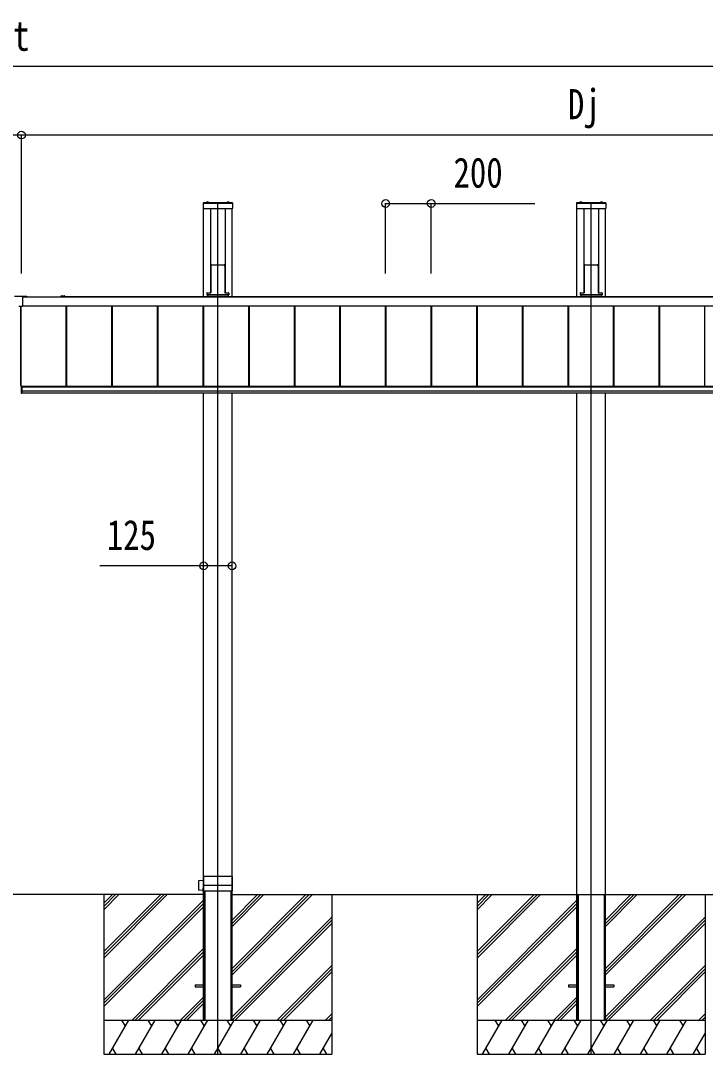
# Model space of a CAD drawing. Units: millimetres, scale not verified. Extents: x -16820 to 16820, y -11880 to 11880.
# Drawn here: x -9353 to -6351, y -8900 to -4368 of the extents above; entities that cross this region are included whole.
import ezdxf
from ezdxf.enums import TextEntityAlignment as Align

# ---------------------------------------------------------------- set-up
doc = ezdxf.new("R2010")
doc.units = ezdxf.units.MM
doc.header["$LTSCALE"] = 50
for name, color, linetype in [('0-3_YKK_12', 2, 'Continuous'), ('0-4_YKK_13', 4, 'Continuous'), ('0-5_YKK_A1', 4, 'Continuous'), ('0-6_YKK_D', 6, 'Continuous')]:
    doc.layers.add(name, color=color, linetype=linetype)
doc.styles.add('ＭＳ ゴシック', font='')
doc.styles.get('ＭＳ ゴシック').set_extended_font_data('MS Gothic')

msp = doc.modelspace()

# ---------------------------------------------------------------- linework, layer by layer
at = {"layer": '0-3_YKK_12'}
for p, q in [((-8488.92, -8900), (-8488.92, -5170)), ((-6851.92, -8900), (-6851.92, -5170))]:
    msp.add_line(p, q, dxfattribs=at)
at = {"layer": '0-4_YKK_13'}
for p, q in [((-8536.29, -5163.67), (-8535.07, -5166.13)), ((-8531.55, -5163.67), (-8532.78, -5166.13)), ((-8446.29, -5163.67), (-8445.07, -5166.13)), ((-8441.55, -5163.67), (-8442.78, -5166.13)), ((-6899.29, -5163.67), (-6898.07, -5166.13)), ((-6894.55, -5163.67), (-6895.78, -5166.13)), ((-6809.29, -5163.67), (-6808.07, -5166.13)), ((-6804.55, -5163.67), (-6805.78, -5166.13)), ((-8553.42, -5167), (-8553.42, -5191)), ((-8424.42, -5167), (-8553.42, -5167)), ((-8424.42, -5169.5), (-8553.42, -5169.5)), ((-8424.42, -5170), (-8553.42, -5170)), ((-8426.42, -5193), (-8551.42, -5193)), ((-8539.82, -5166.45), (-8539.82, -5166.26)), ((-8539.28, -5167), (-8528.57, -5167)), ((-8539.17, -5167), (-8538.82, -5167)), ((-8533.92, -5166.74), (-8535.07, -5166.13)), ((-8533.92, -5166.74), (-8532.78, -5166.13)), ((-8528.02, -5166.45), (-8528.02, -5166.26)), ((-8449.82, -5166.45), (-8449.82, -5166.26)), ((-8449.28, -5167), (-8438.57, -5167)), ((-8443.92, -5166.74), (-8445.07, -5166.13)), ((-8443.92, -5166.74), (-8442.78, -5166.13)), ((-8438.02, -5166.45), (-8438.02, -5166.26)), ((-8424.42, -5167), (-8424.42, -5191)), ((-6916.42, -5167), (-6916.42, -5191)), ((-6787.42, -5167), (-6916.42, -5167)), ((-6787.42, -5169.5), (-6916.42, -5169.5)), ((-6787.42, -5170), (-6916.42, -5170)), ((-6789.42, -5193), (-6914.42, -5193)), ((-6902.82, -5166.45), (-6902.82, -5166.26)), ((-6902.28, -5167), (-6891.57, -5167)), ((-6902.17, -5167), (-6901.82, -5167)), ((-6896.92, -5166.74), (-6898.07, -5166.13)), ((-6896.92, -5166.74), (-6895.78, -5166.13)), ((-6891.02, -5166.45), (-6891.02, -5166.26)), ((-6812.82, -5166.45), (-6812.82, -5166.26)), ((-6812.28, -5167), (-6801.57, -5167)), ((-6806.92, -5166.74), (-6808.07, -5166.13)), ((-6806.92, -5166.74), (-6805.78, -5166.13)), ((-6801.02, -5166.45), (-6801.02, -5166.26)), ((-6787.42, -5167), (-6787.42, -5191)), ((-8519.31, -5437.85), (-8517.27, -5437.85)), ((-8516.96, -5438.17), (-8517.27, -5437.85)), ((-8460.88, -5438.17), (-8460.57, -5437.85)), ((-8460.57, -5437.85), (-8458.53, -5437.85)), ((-6882.31, -5437.85), (-6880.27, -5437.85)), ((-6879.96, -5438.17), (-6880.27, -5437.85)), ((-6823.88, -5438.17), (-6823.57, -5437.85)), ((-6823.57, -5437.85), (-6821.53, -5437.85)), ((-8520.17, -5444.16), (-8520.17, -5559.21)), ((-8519.81, -5438.31), (-8520.16, -5443.81)), ((-8516.96, -5438.17), (-8460.88, -5438.17)), ((-8458.03, -5438.31), (-8457.68, -5443.81)), ((-8457.67, -5444.16), (-8457.67, -5559.21)), ((-6883.17, -5444.16), (-6883.17, -5559.21)), ((-6882.81, -5438.31), (-6883.16, -5443.81)), ((-6879.96, -5438.17), (-6823.88, -5438.17)), ((-6821.03, -5438.31), (-6820.68, -5443.81)), ((-6820.67, -5444.16), (-6820.67, -5559.21)), ((-8536.79, -5562.47), (-8536.79, -5569.96)), ((-8536.79, -5569.3), (-8441.05, -5569.3)), ((-8536.79, -5569.96), (-8441.05, -5569.96)), ((-8536.29, -5561.97), (-8521.28, -5561.97)), ((-8520.17, -5559.21), (-8520.28, -5561.03)), ((-8457.67, -5559.21), (-8457.56, -5561.03)), ((-8456.56, -5561.97), (-8441.55, -5561.97)), ((-8441.05, -5562.47), (-8441.05, -5569.96)), ((-6899.79, -5562.47), (-6899.79, -5569.96)), ((-6899.79, -5569.3), (-6804.05, -5569.3)), ((-6899.79, -5569.96), (-6804.05, -5569.96)), ((-6899.29, -5561.97), (-6884.28, -5561.97)), ((-6883.17, -5559.21), (-6883.28, -5561.03)), ((-6820.67, -5559.21), (-6820.56, -5561.03)), ((-6819.56, -5561.97), (-6804.55, -5561.97)), ((-6804.05, -5562.47), (-6804.05, -5569.96)), ((-9379.92, -5576.51), (-9326.92, -5576.51)), ((-9345.92, -5578.51), (-9345.92, -5621.51)), ((-9345.92, -5578.51), (-9326.92, -5578.51)), ((-9326.92, -5578.51), (-9326.92, -5576.51)), ((-9345.92, -5621.51), (-9360.92, -5621.51)), ((-9351.92, -5970.22), (-9351.92, -6001.49)), ((-9351.92, -5970.22), (-9348.42, -5970.22)), ((-9348.92, -5970.22), (-9348.92, -6001.49)), ((-9348.42, -5970.22), (-9348.42, -6001.49)), ((-9348.42, -5992.67), (-9351.92, -5992.67)), ((-9351.92, -6001.49), (-9348.42, -6001.49)), ((-8573.92, -8139.29), (-8573.92, -8180.71)), ((-8553.73, -8138.65), (-8573.63, -8139)), ((-8553.57, -8120.3), (-8553.83, -8149.18)), ((-8553.83, -8149.18), (-8552.42, -8149.18)), ((-8424.57, -8120), (-8553.27, -8120)), ((-8552.42, -8184.7), (-8552.42, -8120.3)), ((-8551.42, -8120.3), (-8551.42, -8184.7)), ((-8426.42, -8184.7), (-8426.42, -8120.3)), ((-8425.42, -8120.3), (-8425.42, -8184.7)), ((-8423.92, -8160), (-8424.27, -8120.3)), ((-8553.73, -8181.35), (-8573.63, -8181.01)), ((-8553.71, -8184.7), (-8553.83, -8170.82)), ((-8553.83, -8170.82), (-8552.42, -8170.82)), ((-8424.44, -8185), (-8553.41, -8185)), ((-8423.92, -8160), (-8552.42, -8160)), ((-8424.14, -8184.7), (-8423.92, -8160))]:
    msp.add_line(p, q, dxfattribs=at)
for centre, radius, start, end in [((-8539.27, -5166.26), 0.55, 138.43917, 180), ((-8533.92, -5171), 7.7, 41.56083, 138.43917), ((-8528.57, -5166.26), 0.55, 0, 41.56083), ((-8449.27, -5166.26), 0.55, 138.43917, 180), ((-8443.92, -5171), 7.7, 41.56083, 138.43917), ((-8438.57, -5166.26), 0.55, 0, 41.56083), ((-6902.27, -5166.26), 0.55, 138.43917, 180), ((-6896.92, -5171), 7.7, 41.56083, 138.43917), ((-6891.57, -5166.26), 0.55, 0, 41.56083), ((-6812.27, -5166.26), 0.55, 138.43917, 180), ((-6806.92, -5171), 7.7, 41.56083, 138.43917), ((-6801.57, -5166.26), 0.55, 0, 41.56083), ((-8551.42, -5191), 2, 180, 270), ((-8539.28, -5166.45), 0.545, 180, 270), ((-8528.57, -5166.45), 0.545, 270, 0), ((-8449.28, -5166.45), 0.545, 180, 270), ((-8438.57, -5166.45), 0.545, 270, 0), ((-8426.42, -5191), 2, 270, 0), ((-6914.42, -5191), 2, 180, 270), ((-6902.28, -5166.45), 0.545, 180, 270), ((-6891.57, -5166.45), 0.545, 270, 0), ((-6812.28, -5166.45), 0.545, 180, 270), ((-6801.57, -5166.45), 0.545, 270, 0), ((-6789.42, -5191), 2, 270, 0), ((-8573.62, -8139.3), 0.3, 91, 180), ((-8553.27, -8120.3), 0.3, 90, 179.5), ((-8552.72, -8120.3), 0.3, 0, 90), ((-8551.12, -8120.3), 0.3, 90, 180), ((-8426.72, -8120.3), 0.3, 0, 90), ((-8425.12, -8120.3), 0.3, 90, 180), ((-8424.57, -8120.3), 0.3, 0.5, 90), ((-8573.62, -8180.71), 0.3, 180, 269), ((-8553.41, -8184.7), 0.3, 180.5, 270), ((-8552.72, -8184.7), 0.3, 270, 0), ((-8551.12, -8184.7), 0.3, 180, 270), ((-8426.72, -8184.7), 0.3, 270, 0), ((-8425.12, -8184.7), 0.3, 180, 270), ((-8424.44, -8184.7), 0.3, 270, 359.5)]:
    msp.add_arc(centre, radius, start, end, dxfattribs=at)
for centre, major_axis, ratio, start_param, end_param in [((-8519.31, -5438.35), (0.346, -0.364), 0.996462, 2.3838095, 3.8892836), ((-8458.53, -5438.35), (-0.346, -0.364), 0.996462, 2.3939017, 3.8993758), ((-6882.31, -5438.35), (0.346, -0.364), 0.996462, 2.3838095, 3.8892836), ((-6821.53, -5438.35), (-0.346, -0.364), 0.996462, 2.3939017, 3.8993758), ((-8520.13, -5443.81), (0.031, 0.5), 0.061627, 1.5746234, 2.3600215), ((-8457.71, -5443.81), (-0.031, 0.5), 0.061627, 3.9231638, 4.7085619), ((-6883.13, -5443.81), (0.031, 0.5), 0.061627, 1.5746234, 2.3600215), ((-6820.71, -5443.81), (-0.031, 0.5), 0.061627, 3.9231638, 4.7085619), ((-8536.29, -5562.47), (0.355, -0.355), 0.99628, 2.358058, 3.9251274), ((-8521.28, -5560.97), (0.691, -0.728), 0.996462, 5.5254021, 7.0308762), ((-8456.56, -5560.97), (-0.691, -0.728), 0.996462, 5.5354944, 7.0409685), ((-8441.55, -5562.47), (-0.355, -0.355), 0.99628, 2.358058, 3.9251274), ((-6899.29, -5562.47), (0.355, -0.355), 0.99628, 2.358058, 3.9251274), ((-6884.28, -5560.97), (0.691, -0.728), 0.996462, 5.5254021, 7.0308762), ((-6819.56, -5560.97), (-0.691, -0.728), 0.996462, 5.5354944, 7.0409685), ((-6804.55, -5562.47), (-0.355, -0.355), 0.99628, 2.358058, 3.9251274)]:
    msp.add_ellipse(centre, major_axis=major_axis, ratio=ratio, start_param=start_param, end_param=end_param, dxfattribs=at)
at = {"layer": '0-5_YKK_A1'}
for p, q in [((-8551.42, -5577.53), (-8551.42, -5193)), ((-8520.92, -5193), (-8520.92, -5561.9)), ((-8456.92, -5193), (-8456.92, -5561.9)), ((-8426.42, -5577.53), (-8426.42, -5193)), ((-6914.42, -5577.53), (-6914.42, -5193)), ((-6883.92, -5193), (-6883.92, -5561.9)), ((-6819.92, -5193), (-6819.92, -5561.9)), ((-6789.42, -5577.53), (-6789.42, -5193)), ((-8533.92, -5569.96), (-8533.92, -5577.53)), ((-8520.92, -5536.8), (-8520.17, -5536.8)), ((-8457.67, -5536.8), (-8456.92, -5536.8)), ((-8443.92, -5569.96), (-8443.92, -5577.53)), ((-6896.92, -5569.96), (-6896.92, -5577.53)), ((-6883.92, -5536.8), (-6883.17, -5536.8)), ((-6820.67, -5536.8), (-6819.92, -5536.8)), ((-6806.92, -5569.96), (-6806.92, -5577.53)), ((-9345.92, -5578.51), (-4353.42, -5578.51)), ((-9345.92, -5618.42), (-4353.42, -5618.42)), ((-9345.92, -5618.7), (-4353.42, -5618.7)), ((-9177.42, -5578.51), (-9177.42, -5577.53)), ((-9174.92, -5575.03), (-9167.38, -5575.03)), ((-9174.92, -5577.83), (-9174.92, -5578.51)), ((-9161.17, -5577.53), (-9174.62, -5577.53)), ((-9166.46, -5575.03), (-9161.17, -5575.03)), ((-9161.17, -5577.53), (-4542.67, -5577.53)), ((-9153.42, -5970.61), (-9153.42, -5618.7)), ((-9153.02, -5970.61), (-9153.02, -5618.7)), ((-9150.42, -5970.61), (-9150.42, -5618.7)), ((-8953.42, -5970.61), (-8953.42, -5618.7)), ((-8950.82, -5970.61), (-8950.82, -5618.7)), ((-8950.42, -5970.61), (-8950.42, -5618.7)), ((-8753.42, -5970.61), (-8753.42, -5618.7)), ((-8750.82, -5970.61), (-8750.82, -5618.7)), ((-8750.42, -5970.61), (-8750.42, -5618.7)), ((-8553.42, -5970.61), (-8553.42, -5618.7)), ((-8550.82, -5970.61), (-8550.82, -5618.7)), ((-8550.42, -5970.61), (-8550.42, -5618.7)), ((-8353.42, -5970.61), (-8353.42, -5618.7)), ((-8350.82, -5970.61), (-8350.82, -5618.7)), ((-8350.42, -5970.61), (-8350.42, -5618.7)), ((-8153.42, -5970.61), (-8153.42, -5618.7)), ((-8150.82, -5970.61), (-8150.82, -5618.7)), ((-8150.42, -5970.61), (-8150.42, -5618.7)), ((-7953.42, -5970.61), (-7953.42, -5618.7)), ((-7950.82, -5970.61), (-7950.82, -5618.7)), ((-7950.42, -5970.61), (-7950.42, -5618.7)), ((-7753.42, -5970.61), (-7753.42, -5618.7)), ((-7750.82, -5970.61), (-7750.82, -5618.7)), ((-7750.42, -5970.61), (-7750.42, -5618.7)), ((-7553.42, -5970.61), (-7553.42, -5618.7)), ((-7550.82, -5970.61), (-7550.82, -5618.7)), ((-7550.42, -5970.61), (-7550.42, -5618.7)), ((-7353.42, -5970.61), (-7353.42, -5618.7)), ((-7350.82, -5970.61), (-7350.82, -5618.7)), ((-7350.42, -5970.61), (-7350.42, -5618.7)), ((-7153.42, -5970.61), (-7153.42, -5618.7)), ((-7150.82, -5970.61), (-7150.82, -5618.7)), ((-7150.42, -5970.61), (-7150.42, -5618.7)), ((-6953.42, -5970.61), (-6953.42, -5618.7)), ((-6950.82, -5970.61), (-6950.82, -5618.7)), ((-6950.42, -5970.61), (-6950.42, -5618.7)), ((-6753.42, -5970.61), (-6753.42, -5618.7)), ((-6750.82, -5970.61), (-6750.82, -5618.7)), ((-6750.42, -5970.61), (-6750.42, -5618.7)), ((-6553.42, -5970.61), (-6553.42, -5618.7)), ((-6550.82, -5970.61), (-6550.82, -5618.7)), ((-6550.42, -5970.61), (-6550.42, -5618.7)), ((-6353.42, -5970.61), (-6353.42, -5618.7)), ((-6353.42, -5970.61), (-6353.42, -5618.7)), ((-9352.12, -5968.19), (-9352.12, -5621.51)), ((-9351.92, -5970.22), (-9351.92, -5621.51)), ((-9352.12, -5968.19), (-9351.92, -5968.19)), ((-9348.42, -5970.61), (-4355.42, -5970.61)), ((-9348.42, -5974.35), (-4355.42, -5974.35)), ((-9348.42, -5974.35), (-4355.42, -5974.35)), ((-9348.42, -5991.27), (-4355.42, -5991.27)), ((-9348.42, -6000), (-4355.42, -6000)), ((-8551.42, -8750), (-8551.42, -6000)), ((-8426.42, -8750), (-8426.42, -6000)), ((-6914.42, -8750), (-6914.42, -6000)), ((-6789.42, -8750), (-6789.42, -6000)), ((-8551.42, -8200), (-10155.42, -8200)), ((-8988.92, -8200), (-8988.92, -8900)), ((-8724.95, -8200), (-8988.92, -8463.97)), ((-8937.08, -8200), (-8988.92, -8251.84)), ((-8739.09, -8200), (-8988.92, -8449.83)), ((-8710.81, -8200), (-8988.92, -8478.11)), ((-8951.22, -8200), (-8988.92, -8237.7)), ((-8922.94, -8200), (-8988.92, -8265.98)), ((-8549.72, -8187), (-8546.22, -8187)), ((-8549.72, -8187), (-8549.72, -8750)), ((-8546.22, -8187), (-8546.22, -8750)), ((-8431.62, -8187), (-8428.12, -8187)), ((-8431.62, -8187), (-8431.62, -8750)), ((-8428.12, -8187), (-8428.12, -8750)), ((-8426.42, -8200), (-6914.42, -8200)), ((-8088.55, -8200), (-8426.42, -8537.87)), ((-8300.68, -8200), (-8426.42, -8325.74)), ((-8102.69, -8200), (-8426.42, -8523.73)), ((-8074.41, -8200), (-8426.42, -8552.01)), ((-8314.83, -8200), (-8426.42, -8311.59)), ((-8286.54, -8200), (-8426.42, -8339.88)), ((-7988.92, -8200), (-7988.92, -8900)), ((-7351.92, -8200), (-7351.92, -8900)), ((-7087.95, -8200), (-7351.92, -8463.97)), ((-7300.08, -8200), (-7351.92, -8251.84)), ((-7102.09, -8200), (-7351.92, -8449.83)), ((-7073.81, -8200), (-7351.92, -8478.11)), ((-7314.22, -8200), (-7351.92, -8237.7)), ((-7285.94, -8200), (-7351.92, -8265.98)), ((-6914.42, -8200), (-6789.42, -8200)), ((-6912.72, -8200), (-6912.72, -8750)), ((-6909.22, -8200), (-6909.22, -8750)), ((-6794.62, -8200), (-6794.62, -8750)), ((-6791.12, -8200), (-6791.12, -8750)), ((-6789.42, -8200), (-5277.42, -8200)), ((-6451.55, -8200), (-6789.42, -8537.87)), ((-6663.68, -8200), (-6789.42, -8325.74)), ((-6465.69, -8200), (-6789.42, -8523.73)), ((-6437.41, -8200), (-6789.42, -8552.01)), ((-6677.83, -8200), (-6789.42, -8311.59)), ((-6649.54, -8200), (-6789.42, -8339.88)), ((-6351.92, -8200), (-6351.92, -8900)), ((-8551.42, -8224.46), (-8988.92, -8661.96)), ((-8551.42, -8238.6), (-8988.92, -8676.1)), ((-6914.42, -8224.46), (-7351.92, -8661.96)), ((-6914.42, -8238.6), (-7351.92, -8676.1)), ((-8551.42, -8252.75), (-8988.92, -8690.25)), ((-6914.42, -8252.75), (-7351.92, -8690.25)), ((-7988.92, -8298.36), (-8426.42, -8735.86)), ((-7988.92, -8312.5), (-8426.42, -8750)), ((-7988.92, -8326.64), (-8412.28, -8750)), ((-6351.92, -8298.36), (-6789.42, -8735.86)), ((-6351.92, -8312.5), (-6789.42, -8750)), ((-6351.92, -8326.64), (-6775.28, -8750)), ((-8551.42, -8436.59), (-8864.83, -8750)), ((-8551.42, -8450.74), (-8850.68, -8750)), ((-8551.42, -8464.88), (-8836.54, -8750)), ((-6914.42, -8436.59), (-7227.83, -8750)), ((-6914.42, -8450.74), (-7213.68, -8750)), ((-6914.42, -8464.88), (-7199.54, -8750)), ((-7988.92, -8510.49), (-8228.43, -8750)), ((-6351.92, -8510.49), (-6591.43, -8750)), ((-7988.92, -8524.63), (-8214.29, -8750)), ((-7988.92, -8538.77), (-8200.15, -8750)), ((-6351.92, -8524.63), (-6577.29, -8750)), ((-6351.92, -8538.77), (-6563.15, -8750)), ((-8588.92, -8595.5), (-8588.92, -8604.5)), ((-8588.92, -8595.5), (-8551.42, -8595.5)), ((-8588.92, -8604.5), (-8551.42, -8604.5)), ((-8426.42, -8595.5), (-8388.92, -8595.5)), ((-8426.42, -8604.5), (-8388.92, -8604.5)), ((-8388.92, -8595.5), (-8388.92, -8604.5)), ((-6951.92, -8595.5), (-6951.92, -8604.5)), ((-6951.92, -8595.5), (-6914.42, -8595.5)), ((-6951.92, -8604.5), (-6914.42, -8604.5)), ((-6789.42, -8595.5), (-6751.92, -8595.5)), ((-6789.42, -8604.5), (-6751.92, -8604.5)), ((-6751.92, -8595.5), (-6751.92, -8604.5)), ((-8551.42, -8648.73), (-8652.69, -8750)), ((-6914.42, -8648.73), (-7015.69, -8750)), ((-8551.42, -8662.87), (-8638.55, -8750)), ((-8551.42, -8677.01), (-8624.41, -8750)), ((-6914.42, -8662.87), (-7001.55, -8750)), ((-6914.42, -8677.01), (-6987.41, -8750)), ((-7988.92, -8722.62), (-8016.3, -8750)), ((-7988.92, -8736.76), (-8002.16, -8750)), ((-6351.92, -8722.62), (-6379.3, -8750)), ((-6351.92, -8736.76), (-6365.16, -8750)), ((-8988.92, -8750), (-7988.92, -8750)), ((-8965.8, -8900), (-8879.2, -8750)), ((-8894.2, -8775.98), (-8909.2, -8750)), ((-8850.33, -8900), (-8763.73, -8750)), ((-8778.73, -8775.98), (-8793.73, -8750)), ((-8734.86, -8900), (-8648.26, -8750)), ((-8663.26, -8775.98), (-8678.26, -8750)), ((-8619.39, -8900), (-8532.79, -8750)), ((-8547.79, -8775.98), (-8562.79, -8750)), ((-8551.42, -8750), (-8426.42, -8750)), ((-8503.92, -8900), (-8417.32, -8750)), ((-8432.32, -8775.98), (-8447.32, -8750)), ((-8388.45, -8900), (-8301.85, -8750)), ((-8316.85, -8775.98), (-8331.85, -8750)), ((-8272.98, -8900), (-8186.38, -8750)), ((-8216.38, -8750), (-8201.38, -8775.98)), ((-8157.51, -8900), (-8070.91, -8750)), ((-8100.91, -8750), (-8085.91, -8775.98)), ((-7351.92, -8750), (-6351.92, -8750)), ((-7328.8, -8900), (-7242.2, -8750)), ((-7257.2, -8775.98), (-7272.2, -8750)), ((-7213.33, -8900), (-7126.73, -8750)), ((-7141.73, -8775.98), (-7156.73, -8750)), ((-7097.86, -8900), (-7011.26, -8750)), ((-7026.26, -8775.98), (-7041.26, -8750)), ((-6982.39, -8900), (-6895.79, -8750)), ((-6910.79, -8775.98), (-6925.79, -8750)), ((-6914.42, -8750), (-6789.42, -8750)), ((-6866.92, -8900), (-6780.32, -8750)), ((-6795.32, -8775.98), (-6810.32, -8750)), ((-6751.45, -8900), (-6664.85, -8750)), ((-6679.85, -8775.98), (-6694.85, -8750)), ((-6635.98, -8900), (-6549.38, -8750)), ((-6579.38, -8750), (-6564.38, -8775.98)), ((-6520.51, -8900), (-6433.91, -8750)), ((-6463.91, -8750), (-6448.91, -8775.98)), ((-8042.04, -8900), (-7988.92, -8807.99)), ((-6405.04, -8900), (-6351.92, -8807.99)), ((-8950.8, -8874.02), (-8935.8, -8900)), ((-8835.33, -8874.02), (-8820.33, -8900)), ((-8719.86, -8874.02), (-8704.86, -8900)), ((-8604.39, -8874.02), (-8589.39, -8900)), ((-8488.92, -8874.02), (-8473.92, -8900)), ((-8373.45, -8874.02), (-8358.45, -8900)), ((-8257.98, -8874.02), (-8242.98, -8900)), ((-8142.51, -8874.02), (-8127.51, -8900)), ((-8027.04, -8874.02), (-8012.04, -8900)), ((-7313.8, -8874.02), (-7298.8, -8900)), ((-7198.33, -8874.02), (-7183.33, -8900)), ((-7082.86, -8874.02), (-7067.86, -8900)), ((-6967.39, -8874.02), (-6952.39, -8900)), ((-6851.92, -8874.02), (-6836.92, -8900)), ((-6736.45, -8874.02), (-6721.45, -8900)), ((-6620.98, -8874.02), (-6605.98, -8900)), ((-6505.51, -8874.02), (-6490.51, -8900)), ((-6390.04, -8874.02), (-6375.04, -8900)), ((-8988.92, -8900), (-7988.92, -8900)), ((-7351.92, -8900), (-6351.92, -8900))]:
    msp.add_line(p, q, dxfattribs=at)
for centre, radius, start, end in [((-9174.92, -5577.53), 2.5, 90, 180), ((-9174.62, -5577.83), 0.3, 90, 180), ((-9167.38, -5575.23), 0.2, 23.57818, 90), ((-9166.92, -5575.03), 0.3, 203.57818, 336.42182), ((-9166.46, -5575.23), 0.2, 90, 156.42182), ((-9161.17, -5576.28), 1.25, 270, 90)]:
    msp.add_arc(centre, radius, start, end, dxfattribs=at)
at = {"layer": '0-6_YKK_D'}
for p, q in [((-4546.92, -4570), (-14159.92, -4570)), ((-9349.92, -4870), (-14359.92, -4870)), ((-9349.92, -5477.53), (-9349.92, -4869)), ((-9349.92, -5477.53), (-9349.92, -4869)), ((-4346.92, -4870), (-9349.92, -4870)), ((-7753.42, -5477.53), (-7753.42, -5169)), ((-7553.42, -5477.53), (-7553.42, -5169))]:
    msp.add_line(p, q, dxfattribs=at)
for points in [[(-7753.42, -5170), (-7553.42, -5170), (-7099.02, -5170)], [(-8426.42, -6758.5), (-8551.42, -6758.5), (-9005.82, -6758.5)]]:
    msp.add_lwpolyline(points, dxfattribs=at)
for centre in [(-9349.92, -4870), (-9349.92, -4870), (-7753.42, -5170), (-7553.42, -5170), (-8551.42, -6758.5), (-8426.42, -6758.5)]:
    msp.add_circle(centre, 17, dxfattribs=at)

# ---------------------------------------------------------------- texts
at = {"layer": '0-6_YKK_D', "style": 'ＭＳ ゴシック', "width": 0.8}
for s, p in [('Dt', (-9459.02, -4540)), ('Dj', (-6954.02, -4840)), ('200', (-7455.42, -5140)), ('125', (-8975.82, -6728.5))]:
    msp.add_text(s, height=132, dxfattribs=at).set_placement(p, align=Align.BOTTOM_LEFT)

doc.saveas('drawing.dxf')
